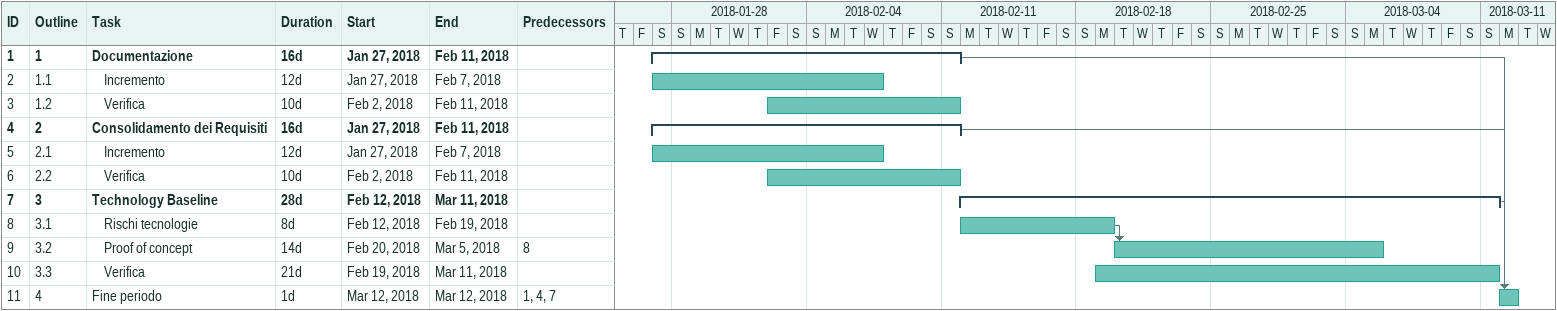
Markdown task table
| ID | WBS | Task | Duration | Start | Finish | Predecessors |
|---|---|---|---|---|---|---|
| 1 | 1 | **Documentazione** | 16d | 2018-01-27 | 2018-02-11 |  |
| 2 | 1.1 | Incremento | 12d | 2018-01-27 | 2018-02-07 |  |
| 3 | 1.2 | Verifica | 10d | 2018-02-02 | 2018-02-11 |  |
| 4 | 2 | **Consolidamento dei Requisiti** | 16d | 2018-01-27 | 2018-02-11 |  |
| 5 | 2.1 | Incremento | 12d | 2018-01-27 | 2018-02-07 |  |
| 6 | 2.2 | Verifica | 10d | 2018-02-02 | 2018-02-11 |  |
| 7 | 3 | **Technology Baseline** | 28d | 2018-02-12 | 2018-03-11 |  |
| 8 | 3.1 | Rischi tecnologie | 8d | 2018-02-12 | 2018-02-19 |  |
| 9 | 3.2 | Proof of concept | 14d | 2018-02-20 | 2018-03-05 | 8 |
| 10 | 3.3 | Verifica | 21d | 2018-02-19 | 2018-03-11 |  |
| 11 | 4 | Fine periodo | 1d | 2018-03-12 | 2018-03-12 | 1, 4, 7 |
